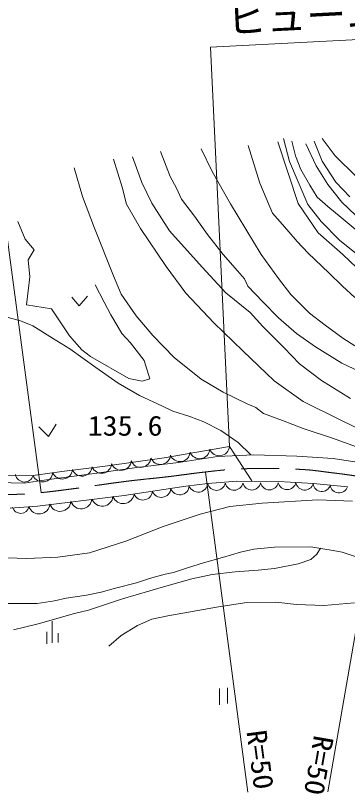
# Model space of a CAD drawing. Units: millimetres, scale not verified. Extents: x 40000 to 680000, y 20000 to 380000.
# Drawn here: x 126813 to 157261, y 249436 to 320978 of the extents above; entities that cross this region are included whole.
import ezdxf
from ezdxf.enums import TextEntityAlignment as Align

# ---------------------------------------------------------------- set-up
doc = ezdxf.new("R2010")
doc.units = ezdxf.units.MM
doc.header["$LTSCALE"] = 1000
doc.linetypes.add('CHAIN', pattern=[18.5, 12, -1.5, 3.5, -1.5])
doc.layers.add('M-BMK', color=2, linetype='CHAIN', lineweight=13)
doc.layers.add('M-WORK', color=1, linetype='Continuous', lineweight=13)
doc.styles.add('ＭＳ ゴシック', font='')
doc.styles.get('ＭＳ ゴシック').set_extended_font_data('MS Gothic')

msp = doc.modelspace()

# ---------------------------------------------------------------- linework, layer by layer
at = {"layer": 'M-BMK'}
msp.add_open_spline([(164351, 277528), (162441, 277855), (161945, 277932), (160411, 278232), (159684, 278374), (159284, 278487), (158553, 278607), (157475, 278783), (156867, 278861), (155783, 278991), (154738, 279117), (154156, 279230), (153105, 279284), (151172, 279382), (150085, 279407), (148150, 279361), (147506, 279345), (147145, 279334), (146503, 279284), (145557, 279210), (145029, 279143), (144087, 279037), (142756, 278888), (142016, 278762), (140686, 278607), (139220, 278435), (138394, 278377), (136931, 278191), (134763, 277915), (133557, 277702), (131390, 277422), (130520, 277309), (130032, 277242), (129158, 277162), (128079, 277063), (127472, 277000), (126389, 276991), (124765, 276977), (123853, 277022), (122234, 277144), (120536, 277273), (119588, 277405), (117909, 277683), (117332, 277779), (117015, 277870), (116449, 278018), (115181, 278352), (114503, 278647), (113246, 279022), (111818, 279448), (111000, 279624), (109568, 280038), (108153, 280447), (107373, 280715), (105962, 281136), (104371, 281610), (103476, 281862), (101878, 282315), (97811, 283469), (95516, 284058), (91456, 285234), (90179, 285604), (89480, 285869), (88203, 286240), (86249, 286807), (85143, 287084), (83186, 287645), (81563, 288111), (80662, 288401), (79042, 288876), (76938, 289494), (75758, 289834), (73652, 290443), (71548, 291051), (70889, 291240), (68264, 291991)], degree=3, knots=[0, 0, 0, 0, 1, 1, 1, 2, 2, 2, 3, 3, 3, 4, 4, 4, 5, 5, 5, 6, 6, 6, 7, 7, 7, 8, 8, 8, 9, 9, 9, 10, 10, 10, 11, 11, 11, 12, 12, 12, 13, 13, 13, 14, 14, 14, 15, 15, 15, 16, 16, 16, 17, 17, 17, 18, 18, 18, 19, 19, 19, 20, 20, 20, 21, 21, 21, 22, 22, 22, 23, 23, 23, 24, 24, 24, 25, 25, 25, 25], dxfattribs=at)
at = {"layer": 'M-WORK'}
for p, q in [((150868, 309374), (152729, 303729)), ((151383, 309700), (151952, 307562)), ((152167, 309430), (152498, 308082)), ((153459, 309210), (154397, 307167)), ((154209, 309446), (154940, 307609)), ((154960, 309696), (156134, 308109)), ((140122, 308486), (140995, 306199)), ((143836, 308750), (144863, 306649)), ((148161, 309053), (149236, 305594)), ((135808, 307794), (136581, 305222)), ((137544, 308005), (138406, 305638)), ((152498, 308082), (152975, 306834)), ((156134, 308109), (158079, 306210)), ((132201, 306992), (132945, 304366)), ((151952, 307562), (153642, 303634)), ((154397, 307167), (155463, 305446)), ((154940, 307609), (156185, 305673)), ((125201, 306599), (129158, 277162)), ((144863, 306649), (146538, 303674)), ((152975, 306834), (153819, 305404)), ((138406, 305638), (139324, 303748)), ((140995, 306199), (141586, 305133)), ((149236, 305594), (150378, 302827)), ((156185, 305673), (157470, 304334)), ((136581, 305222), (136995, 303658)), ((141586, 305133), (142023, 304106)), ((153819, 305404), (154494, 304310)), ((155463, 305446), (156747, 303828)), ((132945, 304366), (134050, 301437)), ((142023, 304106), (143217, 302551)), ((154494, 304310), (155457, 303431)), ((136995, 303658), (138272, 301428)), ((139324, 303748), (140945, 301201)), ((146538, 303674), (149346, 299043)), ((152729, 303729), (154573, 301030)), ((153642, 303634), (154849, 302067)), ((155457, 303431), (156676, 302429)), ((156747, 303828), (158019, 302633)), ((150378, 302827), (151313, 301781)), ((143217, 302551), (144438, 300869)), ((154849, 302067), (156545, 300346)), ((156676, 302429), (157987, 301361)), ((134050, 301437), (135796, 297084)), ((138272, 301428), (140645, 297939)), ((140945, 301201), (143927, 297854)), ((151313, 301781), (152644, 300230)), ((144438, 300869), (145863, 299019)), ((154573, 301030), (156839, 299034)), ((152644, 300230), (153671, 299166)), ((156545, 300346), (158253, 298984)), ((153671, 299166), (155545, 297356)), ((145863, 299019), (147186, 297529)), ((149346, 299043), (150924, 296841)), ((156839, 299034), (158116, 297811)), ((140645, 297939), (142426, 295494)), ((143927, 297854), (146104, 295515)), ((135796, 297084), (136502, 295376)), ((147186, 297529), (147829, 296784)), ((155545, 297356), (156811, 296126)), ((147829, 296784), (148124, 296116)), ((150924, 296841), (152065, 295354)), ((142426, 295494), (144997, 292760)), ((146104, 295515), (148352, 293689)), ((148124, 296116), (149486, 294690)), ((156811, 296126), (157940, 295090)), ((131974, 295127), (132635, 294320)), ((133424, 295191), (132635, 294320)), ((136502, 295376), (137877, 293385)), ((152065, 295354), (153787, 293645)), ((149486, 294690), (150937, 293213)), ((125807, 293334), (127271, 292949)), ((137877, 293385), (139418, 291587)), ((148352, 293689), (149499, 292414)), ((153787, 293645), (155212, 292528)), ((127271, 292949), (128388, 292474)), ((144997, 292760), (147677, 290171)), ((150937, 293213), (152594, 291775)), ((128388, 292474), (130212, 291356)), ((149499, 292414), (151461, 290461)), ((155212, 292528), (156831, 291333)), ((130212, 291356), (131792, 290354)), ((139418, 291587), (141358, 289557)), ((152594, 291775), (154341, 290542)), ((156831, 291333), (157935, 290653)), ((151461, 290461), (152879, 288987)), ((154341, 290542), (156743, 289064)), ((131792, 290354), (134168, 288646)), ((147677, 290171), (150536, 287438)), ((141358, 289557), (143850, 287579)), ((156743, 289064), (159325, 287818)), ((134168, 288646), (136224, 287220)), ((152879, 288987), (154888, 287455)), ((136224, 287220), (138189, 286090)), ((143850, 287579), (145853, 286372)), ((150536, 287438), (153197, 285531)), ((154888, 287455), (157549, 285804)), ((145853, 286372), (148050, 285306)), ((138189, 286090), (140308, 285101)), ((153197, 285531), (156668, 283805)), ((140308, 285101), (141233, 284638)), ((148050, 285306), (148846, 284985)), ((148846, 284985), (149565, 284420)), ((141233, 284638), (142787, 284150)), ((142787, 284150), (144072, 283649)), ((149565, 284420), (151299, 283790)), ((130549, 283447), (129830, 282314)), ((144072, 283649), (145652, 282853)), ((151299, 283790), (153200, 283058)), ((156668, 283805), (158736, 282798)), ((128948, 283213), (129830, 282314)), ((145652, 282853), (147244, 281774)), ((153200, 283058), (155898, 282146)), ((155898, 282146), (158107, 281350)), ((140434, 280355), (146435, 281406)), ((147244, 281774), (148385, 280625)), ((141764, 279922), (145343, 280462)), ((145343, 280462), (148688, 280641)), ((148688, 280641), (152608, 280497)), ((152608, 280497), (155953, 280300)), ((135027, 279584), (140434, 280355)), ((137952, 279455), (141764, 279922)), ((155953, 280300), (158524, 279886)), ((128424, 278737), (131057, 279109)), ((131057, 279109), (135027, 279584)), ((134265, 278933), (137952, 279455)), ((144251, 279026), (148138, 249638)), ((124866, 278711), (128424, 278737)), ((129183, 278273), (134265, 278933)), ((124253, 278097), (127590, 278016)), ((127590, 278016), (129183, 278273)), ((136780, 276908), (142444, 277754)), ((142444, 277754), (144440, 278005)), ((144440, 278005), (147120, 278221)), ((147120, 278221), (150932, 278185)), ((150932, 278185), (154151, 277987)), ((154151, 277987), (157262, 277700)), ((155454, 249676), (160411, 278232)), ((132068, 276297), (136780, 276908)), ((128813, 275919), (132068, 276297)), ((146465, 275895), (149450, 276183)), ((149450, 276183), (154557, 276507)), ((154557, 276507), (157740, 276363)), ((126314, 275721), (128813, 275919)), ((143749, 275194), (146465, 275895)), ((140368, 274043), (143749, 275194)), ((136916, 272694), (140368, 274043)), ((133607, 271633), (136916, 272694)), ((147438, 271687), (148683, 271955)), ((148683, 271955), (150577, 272158)), ((150577, 272158), (153919, 272178)), ((153919, 272178), (155007, 272008)), ((154445, 271497), (154795, 272041)), ((155007, 272008), (155957, 271850)), ((124652, 271220), (127853, 271112)), ((127853, 271112), (130676, 271220)), ((130676, 271220), (133607, 271633)), ((144043, 270704), (145813, 271195)), ((145813, 271195), (147438, 271687)), ((153919, 271022), (154445, 271497)), ((155957, 271850), (156777, 271687)), ((156777, 271687), (158245, 271195)), ((142588, 270245), (144043, 270704)), ((150566, 270174), (152737, 270611)), ((152737, 270611), (153919, 271022)), ((140537, 269681), (141297, 269819)), ((141297, 269819), (142588, 270245)), ((144863, 269635), (146970, 269892)), ((146970, 269892), (149063, 270020)), ((149063, 270020), (150566, 270174)), ((137916, 268882), (139102, 269262)), ((139102, 269262), (140537, 269681)), ((140586, 268556), (142988, 269237)), ((142988, 269237), (144863, 269635)), ((134652, 268017), (135989, 268390)), ((135989, 268390), (137916, 268882)), ((139122, 268132), (140586, 268556)), ((131467, 267473), (133328, 267741)), ((133328, 267741), (134652, 268017)), ((136630, 267400), (139122, 268132)), ((125344, 266964), (128800, 266968)), ((128800, 266968), (130386, 267204)), ((130386, 267204), (131467, 267473)), ((133508, 266347), (136630, 267400)), ((145422, 266653), (148028, 267066)), ((148028, 267066), (150689, 267084)), ((150689, 267084), (152588, 266891)), ((152588, 266891), (155102, 266799)), ((155102, 266799), (157927, 267029)), ((132209, 266047), (133508, 266347)), ((140780, 265836), (145422, 266653)), ((128879, 265120), (132209, 266047)), ((138009, 264937), (139330, 265543)), ((139330, 265543), (140780, 265836)), ((126622, 264560), (128879, 265120)), ((130178, 265346), (130178, 263359)), ((136504, 264047), (138009, 264937)), ((129687, 264370), (129687, 263268)), ((130722, 264245), (130722, 263406)), ((135376, 263047), (136504, 264047)), ((145520, 259174), (145520, 257668)), ((146263, 259219), (146263, 257786))]:
    msp.add_line(p, q, dxfattribs=at)
for points in [[(148489, 278228), (146435, 281406), (144708, 318079), (187251, 320275)], [(127025, 302065), (127705, 300454), (128510, 299447), (127956, 298541), (128108, 296980), (127805, 294412), (130096, 294034), (131760, 291562), (132893, 290278), (133673, 289649), (137198, 287635), (138432, 287408), (139137, 287609), (138608, 289296), (137349, 290907), (136569, 291789), (136216, 292368), (135562, 293500), (134932, 294659), (134101, 296245)]]:
    msp.add_lwpolyline(points, dxfattribs=at)
for centre, radius, start, end in [((145504, 281475), 933, 201.11147, 355.75071), ((140101, 280674), 933, 201.11147, 355.75071), ((141902, 280941), 933, 201.11147, 355.75071), ((143703, 281208), 933, 201.11147, 355.75071), ((134698, 279874), 933, 201.11147, 355.75071), ((136499, 280141), 933, 201.11147, 355.75071), ((138300, 280407), 933, 201.11147, 355.75071), ((131096, 279340), 933, 201.11147, 355.75071), ((132897, 279607), 933, 201.11147, 355.75071), ((127628, 278959), 827, 189.75938, 344.39862), ((129295, 279073), 933, 201.11147, 355.75071), ((141878, 277834), 875, 200.78428, 355.42352), ((143568, 278075), 875, 200.78428, 355.42352), ((145248, 278196), 830, 193.25269, 347.89192), ((146869, 278212), 830, 193.25269, 347.89192), ((148489, 278228), 830, 193.25269, 347.89192), ((150109, 278244), 830, 193.25269, 347.89192), ((151729, 278260), 830, 193.25269, 347.89192), ((153343, 278199), 809, 187.99804, 342.63727), ((154916, 278070), 809, 187.99804, 342.63727), ((156489, 277941), 809, 187.99804, 342.63727), ((136689, 277141), 996, 199.68427, 354.3235), ((138499, 277353), 875, 200.78428, 355.42352), ((140189, 277594), 875, 200.78428, 355.42352), ((130901, 276430), 996, 199.68427, 354.3235), ((132830, 276667), 996, 199.68427, 354.3235), ((134760, 276904), 996, 199.68427, 354.3235), ((127285, 276012), 764, 193.73261, 348.37185), ((128971, 276193), 996, 199.68427, 354.3235)]:
    msp.add_arc(centre, radius, start, end, dxfattribs=at)

# ---------------------------------------------------------------- texts
at = {"layer": 'M-WORK', "style": 'ＭＳ ゴシック'}
for s, height, rotation, width, p in [('ヒューム管 L=30 φ=200', 2566, 2.955, 1.05, (165961, 319527)), ('R=50', 1833, 277.536, 1.1, (147812, 252441)), ('R=50', 1833, 260.152, 1.1, (153198, 252349))]:
    msp.add_text(s, height=height, rotation=rotation, dxfattribs=dict(at, width=width)).set_placement(p, align=Align.BOTTOM_CENTER)
at = {"layer": 'M-WORK', "style": 'ＭＳ ゴシック', "width": 1.1}
msp.add_text('135.6', height=1833, dxfattribs=at).set_placement((133434, 281836), align=Align.BOTTOM_LEFT)

doc.saveas('drawing.dxf')
